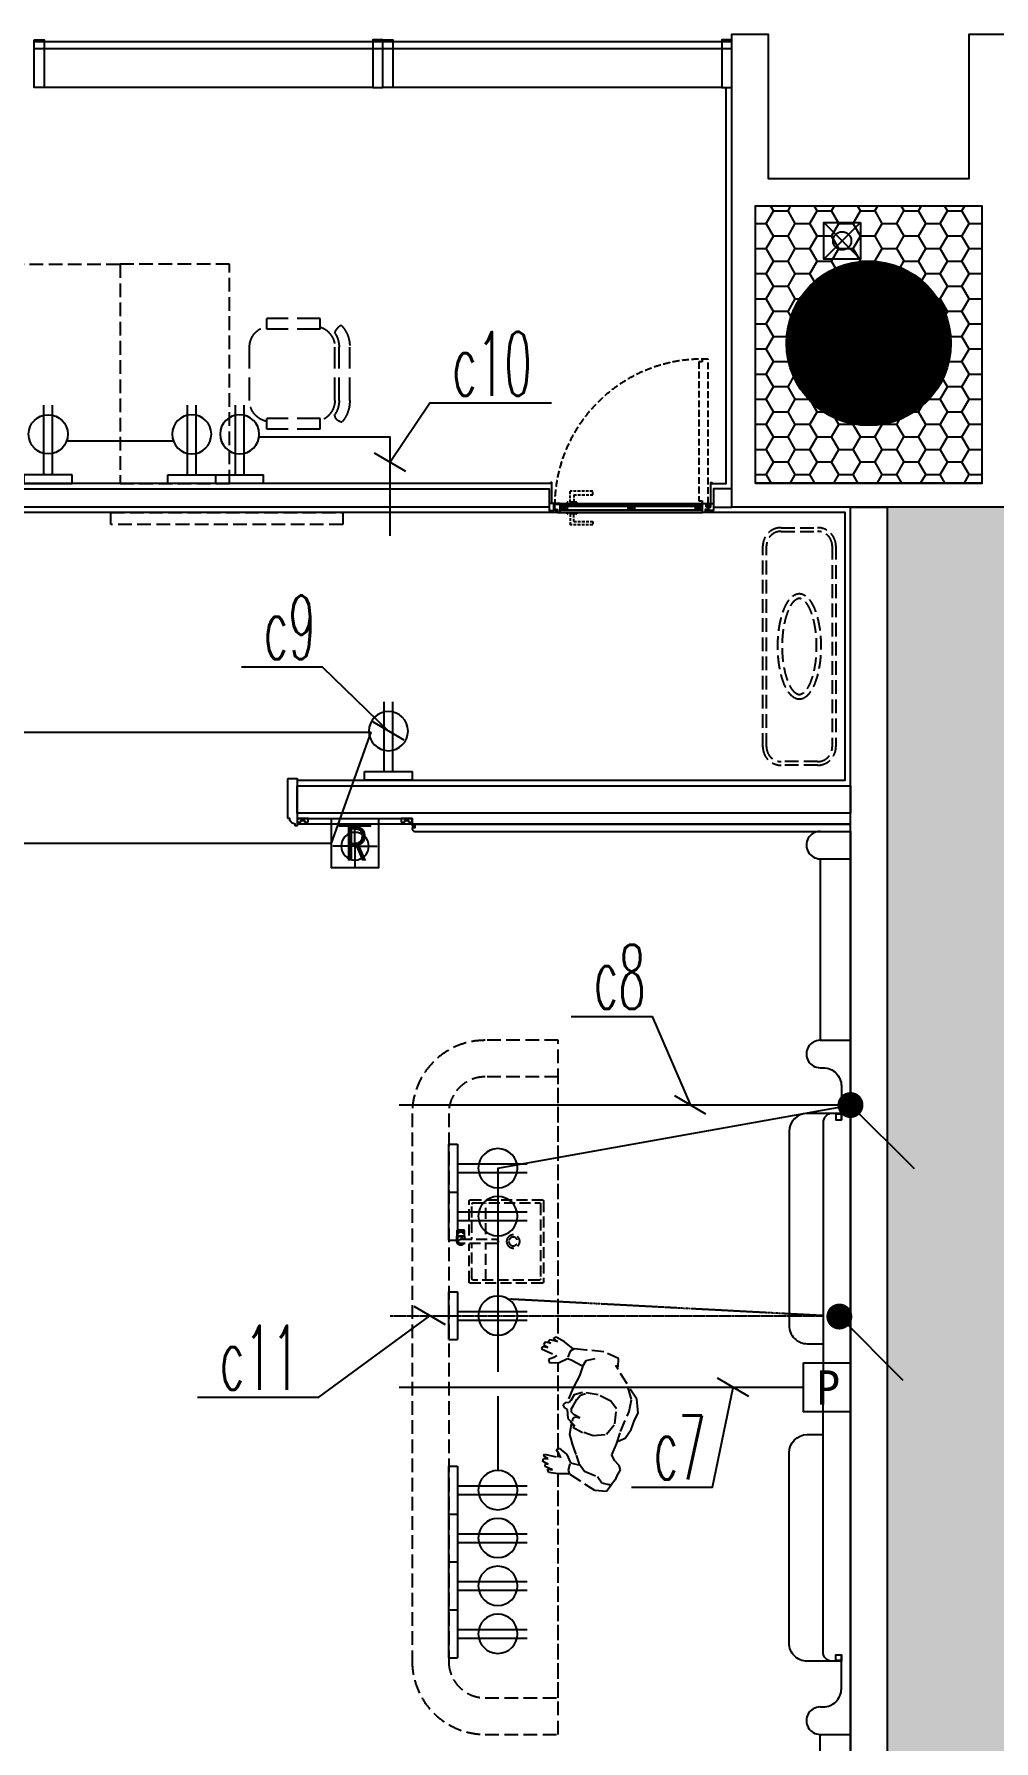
# Model space of a CAD drawing. Extents: x -284868 to 304789, y -137694 to 137894.
# Drawn here: x 64600 to 69855, y -74140 to -64796 of the extents above; entities that cross this region are included whole.
import ezdxf
from ezdxf.enums import TextEntityAlignment as Align

# ---------------------------------------------------------------- set-up
doc = ezdxf.new("R2010")
doc.units = 0
doc.set_wipeout_variables(frame=1)
for name, pattern in [('BORDER2', [0.875, 0.25, -0.125, 0.25, -0.125, 0, -0.125]), ('DASH', [0.35, 0.25, -0.1]), ('DASHED', [0.75, 0.5, -0.25])]:
    doc.linetypes.add(name, pattern=pattern)
doc.layers.get('0').update_dxf_attribs({"linetype": 'CONTINUOUS'})
for name, color, linetype in [('0-墙', 4, 'CONTINUOUS'), ('0-建筑外轮廓', 8, 'CONTINUOUS'), ('0-建筑柱体', 251, 'CONTINUOUS'), ('0-消防栓(给排水)', 9, 'CONTINUOUS'), ('0-窗', 11, 'CONTINUOUS'), ('0-非设计区域', 251, 'CONTINUOUS'), ('EM-插座', 240, 'CONTINUOUS'), ('LWIRE', 4, 'CONTINUOUS'), ('P-完成面', 42, 'CONTINUOUS'), ('P-平面家具', 3, 'CONTINUOUS'), ('P-门扇', 6, 'CONTINUOUS'), ('TEXT_照明_回路标注', 41, 'CONTINUOUS'), ('WIRE-照明', 130, 'CONTINUOUS'), ('WIRE-网络', 130, 'BORDER2')]:
    doc.layers.add(name, color=color, linetype=linetype)
doc.styles.add('20091229Typical Floor GP$0$宋体', font='', dxfattribs={"height": 2.5})
doc.styles.add('HZ_e', font='simplex.shx', dxfattribs={"width": 0.8, "bigfont": 'hztxt.shx'})
doc.styles.get("Standard").update_dxf_attribs({"font": 'GBENOR', "bigfont": 'GBCBIG'})
doc.styles.add('宋体', font='')
doc.styles.get('20091229Typical Floor GP$0$宋体').set_extended_font_data('SimSun')
doc.styles.get('宋体').set_extended_font_data('SimSun')

# ---------------------------------------------------------------- blocks, each defined once
blk = doc.blocks.new('_YZH')
at = {"const_width": 0.5}
blk.add_lwpolyline([(-0.25, 0, 1), (0.25, 0, 1)], format="xyb", close=True, dxfattribs=at)
at = {"color": 4}
blk.add_circle((0, 0), 0.5, dxfattribs=at)
blk = doc.blocks.new('sgASGHHHH')
at = {"xscale": 900, "yscale": 900, "zscale": 900}
blk.add_blockref('_YZH', (-108645.8, -884824), dxfattribs=at)
blk = doc.blocks.new('A$C3B8026B3')
for p, q in [((9985, 54450.5), (8185, 54450.5)), ((11895, 54450.5), (10095, 54450.5))]:
    blk.add_line(p, q)
for points in [[(8130, 54712), (8185, 54712), (8185, 54450.5), (8130, 54450.5)], [(10040, 54712), (9985, 54712), (9985, 54450.5), (10040, 54450.5)], [(10040, 54712), (10095, 54712), (10095, 54450.5), (10040, 54450.5)], [(11950, 54712), (11895, 54712), (11895, 54450.5), (11950, 54450.5)]]:
    blk.add_lwpolyline(points, close=True)
for points in [[(10040, 54700), (8130, 54700)], [(11950, 54700), (10040, 54700)], [(10040, 54662.5), (8130, 54662.5)], [(11950, 54662.5), (10040, 54662.5)]]:
    blk.add_lwpolyline(points)
blk = doc.blocks.new('A$C10332E08')
for p, q in [((250, 0), (0, 250)), ((250, 250), (0, 0))]:
    blk.add_line(p, q)
blk.add_lwpolyline([(0, 250), (250, 250), (250, 0), (0, 0)], close=True)
blk = doc.blocks.new('A$C2AC726D9')
blk.add_circle((10904.3, 708.3), 50)
at = {"xscale": 0.8, "yscale": 0.8, "zscale": 0.8, "rotation": 270}
blk.add_blockref('A$C10332E08', (10804.3, 808.3), dxfattribs=at)
blk = doc.blocks.new('FZ03')
at = {"color": 8}
for p, q in [((-4, 1), (-4, 3)), ((-4, 3), (0, 3)), ((0, 0), (-4, 1)), ((-3, 7), (3, 7)), ((0, 7), (-3, 5)), ((-3, 3), (-3, 7)), ((0, 5), (-3, 4)), ((0, 7), (3, 5)), ((0, 7), (0, 3)), ((0, 5), (3, 4)), ((0, 3), (4, 3)), ((4, 1), (0, 0)), ((3, 3), (3, 7)), ((4, 3), (4, 1))]:
    blk.add_line(p, q, dxfattribs=at)
blk = doc.blocks.new('A$C79893AB6')
at = {"color": 8, "linetype": 'DASHED', "ltscale": 5}
for points in [[(10, 20.3), (0, 20.3), (0, 5.3), (10, 5.3)], [(10, 0), (12, 0), (12, 25), (10, 25)], [(13, 0), (15, 0), (15, 25), (13, 25)], [(15, 20.3), (25, 20.3), (25, 5.3), (15, 5.3)]]:
    blk.add_lwpolyline(points, close=True, dxfattribs=at)
for points in [[(5, 20.3), (5, 5.3)], [(12, 18.5), (13, 18.5)], [(12, 16.5), (13, 16.5)], [(12, 14.5), (13, 14.5)], [(12, 10.5), (13, 10.5)], [(12, 8.5), (13, 8.5)], [(12, 6.5), (13, 6.5)], [(20, 20.3), (20, 5.3)]]:
    blk.add_lwpolyline(points, dxfattribs=at)
blk = doc.blocks.new('A$C340bdad7')
at = {"color": 8, "linetype": 'DASHED', "ltscale": 30}
for points in [[(-723.6, 5.5, 0.414214), (-725.1, 7), (-774.9, 7, 0.414214), (-776.4, 5.5)], [(-723.6, -55.5, -0.414214), (-725.1, -57), (-774.9, -57, -0.414214), (-776.4, -55.5)]]:
    blk.add_lwpolyline(points, format="xyb", dxfattribs=at)
for points in [[(-776.4, 5.5), (-776.4, 0), (-723.6, 0), (-723.6, 5.5)], [(-740.5, 48.2), (-740.5, 7), (-759.5, 7), (-759.5, 67.2)], [(-740.5, 48.2), (-636.4, 48.2), (-636.4, 67.2), (-759.5, 67.2)], [(-776.4, -55.5), (-776.4, -50), (-723.6, -50), (-723.6, -55.5)], [(-740.5, -98.2), (-740.5, -57), (-759.5, -57), (-759.5, -117.2)], [(-740.5, -98.2), (-636.4, -98.2), (-636.4, -117.2), (-759.5, -117.2)]]:
    blk.add_lwpolyline(points, dxfattribs=at)
at = {"layer": 'P-门扇'}
for p, q in [((-815, 0), (-35, 0)), ((-815, -50), (-35, -50))]:
    blk.add_line(p, q, dxfattribs=at)
at = {"layer": 'P-门扇', "color": 251}
for p, q in [((-845, -3), (-35, -3)), ((-830, -47), (-35, -47)), ((-815, -15), (-35, -15)), ((-815, -35), (-35, -35))]:
    blk.add_line(p, q, dxfattribs=at)
at = {"layer": 'P-门扇', "color": 251, "linetype": 'DASH', "ltscale": 150}
blk.add_lwpolyline([(-845, 0, -0.420056), (-5, 790, 3.831979)], format="xyb", dxfattribs=at)
blk.add_lwpolyline([(-55, 15), (-37, 15), (-37, 0), (-5, 0), (-5, 790), (-37, 790), (-37, 775), (-55, 775), (-55, 15)], dxfattribs=at)
at = {"layer": 'P-门扇'}
for points in [[(-815, 0), (-815, 0), (-845, 0), (-845, -32), (-830, -32), (-830, -50), (-815, -50)], [(-815, -47), (-815, -3)]]:
    blk.add_lwpolyline(points, dxfattribs=at)
at = {"layer": 'P-门扇', "color": 251}
for points in [[(-815, -15), (-815, -35), (-775, -35), (-775, -15)], [(-445, -15), (-445, -35), (-405, -35), (-405, -15)], [(-75, -15), (-75, -35), (-35, -35), (-35, -15)]]:
    blk.add_lwpolyline(points, close=True, dxfattribs=at)
for points in [[(-815, -15), (-775, -35)], [(-775, -15), (-815, -35)], [(-445, -15), (-405, -35)], [(-405, -15), (-445, -35)], [(-75, -15), (-35, -35)], [(-35, -15), (-75, -35)]]:
    blk.add_lwpolyline(points, dxfattribs=at)
at = {"layer": 'P-门扇'}
blk.add_lwpolyline([(-20, -50), (-35, -50), (-35, 0), (-5, 0), (-5, -32), (-20, -32)], close=True, dxfattribs=at)
at = {"rotation": 180}
blk.add_blockref('A$C79893AB6', (10, 0), dxfattribs=at)
at = {"xscale": -0.7194583547756841, "yscale": 0.7194583547756841, "zscale": 0.7194583547756841, "rotation": 180}
for p in [(-840, -32.8), (-10, -32.8)]:
    blk.add_blockref('FZ03', p, dxfattribs=at)
blk = doc.blocks.new('*U406')
blk.add_line((-201.7, 244.1), (-201.7, 29.1))
at = {"color": 250}
blk.add_wipeout([(0.7, 81.6), (3.9, 85), (7, 88.6), (9.8, 92.4), (12.3, 96.4), (14.6, 100.5), (16.6, 104.8), (18.4, 109.1), (19.9, 113.6), (21.1, 118.2), (22, 122.8), (22.6, 127.5), (23, 132.2), (23, 136.9), (22.7, 141.6), (22.2, 146.2), (21.3, 150.9), (20.2, 155.4), (18.7, 159.9), (17, 164.3), (15.1, 168.6), (12.8, 172.8), (10.3, 176.7), (7.6, 180.6), (4.6, 184.2), (1.4, 187.7), (-2, 190.9), (-5.6, 194), (-9.4, 196.8), (-13.4, 199.3), (-17.5, 201.6), (-21.8, 203.6), (-26.1, 205.4), (-30.6, 206.9), (-35.1, 208.1), (-39.8, 209), (-44.4, 209.6), (-49.1, 209.9), (-53.9, 210), (-58.6, 209.7), (-63.2, 209.2), (-67.9, 208.3), (-72.4, 207.2), (-76.9, 205.7), (-81.3, 204), (-85.6, 202), (-89.7, 199.8), (-93.7, 197.3), (-97.6, 194.6), (-101.2, 191.6), (-104.7, 188.4), (-107.9, 185), (-110.9, 181.4), (-113.7, 177.6), (-116.3, 173.6), (-118.6, 169.5), (-120.6, 165.2), (-122.4, 160.9), (-123.9, 156.4), (-125.1, 151.8), (-126, 147.2), (-126.6, 142.5), (-126.9, 137.8), (-127, 133.1), (-126.7, 128.4), (-126.1, 123.8), (-125.3, 119.1), (-124.1, 114.6), (-122.7, 110.1), (-121, 105.7), (-119, 101.4), (-116.8, 97.2), (-114.3, 93.3), (-111.6, 89.4), (-108.6, 85.8), (-105.4, 82.3), (-102, 79.1), (-98.3, 76), (-94.6, 73.2), (-90.6, 70.7), (-86.5, 68.4), (-82.2, 66.4), (-77.9, 64.6), (-73.4, 63.1), (-68.8, 61.9), (-64.2, 61), (-59.5, 60.4), (-54.8, 60.1), (-50.1, 60), (-45.4, 60.3), (-40.7, 60.8), (-36.1, 61.7), (-31.5, 62.8), (-27, 64.3), (-22.7, 66), (-18.4, 68), (-14.2, 70.2), (-10.2, 72.7), (-6.4, 75.4), (-2.8, 78.4)], dxfattribs=at)
for points in [[(-160.4, 135), (-171.9, 135), (-171.9, 219.2), (-160.4, 219.2)], [(-160.4, 53), (-171.9, 53), (-171.9, 135), (-160.4, 135)]]:
    blk.add_hatch(color=256).paths.add_polyline_path(points)
for q in [(-171.9, 217), (-171.9, 53)]:
    blk.add_line((-171.9, 135), q)
at = {"color": 251}
for q in [(-52, 255), (-171.9, 135), (67.8, 135), (-52, 15)]:
    blk.add_line((-52, 135), q, dxfattribs=at)
for points in [[(-171.9, 53), (-160.4, 53), (-160.4, 219.2), (-171.9, 219.2)], [(-171.9, 53), (-171.9, 53), (-171.9, 217), (-171.9, 217)]]:
    blk.add_lwpolyline(points, close=True)
blk.add_circle((-52, 135), 75)
blk = doc.blocks.new('A$C9f6c0471')
for p, q in [((-166.6, 3043.8), (0, 3043.8)), ((0, 3043.8), (0, -3043.8)), ((-166.6, 2893.8), (-166.6, 1905)), ((-166.6, 2893.8), (0, 2893.8)), ((-166.6, 1900), (0, 1900)), ((-166.6, -1900), (0, -1900)), ((-166.6, -2893.8), (-166.6, -1905)), ((-166.6, -2893.8), (0, -2893.8)), ((-166.6, -3043.8), (0, -3043.8))]:
    blk.add_line(p, q)
for points in [[(-166.6, 1900), (-161.6, 1900), (-161.6, 1905), (-166.6, 1905)], [(-80, 1500), (-80, 1465), (-50, 1465), (-50, 1500)], [(-50, 1500), (-80, 1500)], [(-50, 1500), (-50, 1500)], [(-50, 1495), (-80, 1495)], [(-80, -1500), (-80, -1465), (-50, -1465), (-50, -1500)], [(-50, -1495), (-80, -1495)], [(-50, -1500), (-80, -1500)], [(-50, -1500), (-50, -1500)], [(-166.6, -1900), (-161.6, -1900), (-161.6, -1905), (-166.6, -1905)], [(-166.6, -1900), (-161.6, -1900), (-161.6, -1905), (-166.6, -1905)], [(-166.6, -1900), (-161.6, -1900), (-161.6, -1905), (-166.6, -1905)]]:
    blk.add_lwpolyline(points)
for points in [[(-166.6, 1750), (-150, 1750, -0.414214), (-50, 1650), (-50, 1465)], [(-50, 1500), (-236.6, 1500, 0.414213), (-336.6, 1400, 0), (-336.6, 1400), (-336.6, 338.7, 0.414214), (-236.6, 238.7), (-150, 238.7)], [(-80, 1500), (-100, 1500, 0.414214), (-150, 1450), (-150, -10.1)], [(-80, -1500), (-100, -1500, -0.414214), (-150, -1450), (-150, -10.1)], [(-50, -1500), (-236.6, -1500, -0.414214), (-336.6, -1400), (-336.6, -358.8, 0), (-336.6, -358.8, -0.414213), (-236.6, -258.8), (-150, -258.8)], [(-166.6, -1750), (-150, -1750, 0.414214), (-50, -1650), (-50, -1465)]]:
    blk.add_lwpolyline(points, format="xyb")
for centre in [(-166.7, 2968.8), (-166.7, 1825), (-166.7, -1825), (-166.7, -2968.8)]:
    blk.add_arc(centre, 75, 89.99114, 270.00886)
blk = doc.blocks.new('HNRJNR')
at = {"layer": 'P-平面家具', "color": 251, "linetype": 'DASH', "ltscale": 300}
blk.add_line((71741, -79160), (71741, -79690), dxfattribs=at)
at = {"layer": 'P-平面家具', "linetype": 'DASH', "ltscale": 300}
blk.add_lwpolyline([(71627, -79150), (71627, -79700, 0.414214), (71637, -79710), (72127, -79710, 0.414214), (72137, -79700), (72137, -79150, 0.414214), (72127, -79140), (71637, -79140, 0.414214)], format="xyb", close=True, dxfattribs=at)
at = {"layer": 'P-平面家具', "color": 251, "linetype": 'DASH', "ltscale": 300}
blk.add_lwpolyline([(71647, -79170), (71647, -79680, 0.414214), (71657, -79690), (72107, -79690, 0.414214), (72117, -79680), (72117, -79170, 0.414214), (72107, -79160), (71657, -79160, 0.414214)], format="xyb", close=True, dxfattribs=at)
for radius in [45, 30]:
    blk.add_circle((71929, -79425), radius, dxfattribs=at)
at = {"color": 251, "linetype": 'DASH', "ltscale": 300}
blk.add_wipeout([(71591, -79410), (71811, -79410), (71822, -79414), (71826, -79425), (71822, -79436), (71812, -79440), (71591, -79440)], dxfattribs=at).dxf.layer = 'P-平面家具'
at = {"layer": 'P-平面家具', "color": 251, "linetype": 'DASH', "ltscale": 300}
blk.add_lwpolyline([(71544, -79425), (71544, -79461), (71596, -79461), (71596, -79440)], dxfattribs=at)
blk.add_lwpolyline([(71555, -79425), (71555, -79425, 0.414214), (71570, -79440), (71811, -79440, 0.414214), (71826, -79425), (71826, -79425, 0.414214), (71811, -79410), (71570, -79410, 0.414214)], format="xyb", close=True, dxfattribs=at)
for points in [[(71596, -79463), (71596, -79503), (71544, -79503), (71544, -79463), (71596, -79463)], [(71546, -79461), (71546, -79463), (71594, -79463), (71594, -79461)]]:
    blk.add_lwpolyline(points, close=True, dxfattribs=at)
blk.add_lwpolyline([(71550, -79482, 0.764079), (71590, -79482), (71584, -79482, -0.632511), (71556, -79482), (71550, -79482)], format="xyb", dxfattribs=at)
blk.add_arc((71570, -79425), 26, 35.2345, 324.7655, dxfattribs=at)
blk = doc.blocks.new('A$C78095CF1')
at = {"color": 251, "linetype": 'DASH', "ltscale": 300}
blk.add_wipeout([(673, 62), (712, 104), (722, 0), (736, 0), (743, 37), (750, 2), (769, 7), (774, 42), (776, 25), (793, 30), (797, 69), (800, 69), (805, 48), (821, 62), (810, 121), (788, 185), (833, 372), (823, 471), (772, 488), (776, 469), (693, 574), (672, 597), (586, 680), (543, 700), (520, 696), (496, 693), (465, 693), (433, 692), (369, 674), (338, 639), (317, 635), (244, 630), (218, 658), (198, 696), (175, 713), (142, 707), (104, 702), (69, 689), (68, 690), (18, 674), (0, 605), (43, 425), (45, 418), (26, 365), (23, 354), (12, 296), (28, 282), (35, 302), (36, 303), (40, 263), (57, 259), (59, 275), (64, 240), (83, 236), (90, 266), (97, 233), (111, 232), (121, 337), (160, 295), (176, 307), (154, 366), (113, 405), (120, 466), (134, 451), (175, 416), (214, 384), (277, 341), (340, 328), (352, 326), (367, 298), (418, 275), (425, 253), (437, 241), (453, 249), (458, 259), (464, 259), (532, 264), (559, 266), (623, 276), (642, 279), (658, 278), (696, 278), (707, 277), (720, 172), (679, 132), (659, 78), (657, 74)], dxfattribs=at).dxf.layer = 'P-平面家具'
at = {"layer": 'P-平面家具', "color": 251, "linetype": 'DASH', "ltscale": 300}
for p, q in [((18, 674), (0, 605)), ((69, 691), (18, 674)), ((61, 630), (66, 689)), ((65, 672), (69, 691)), ((104, 702), (69, 689)), ((142, 704), (104, 702)), ((142, 707), (175, 713)), ((175, 713), (198, 696)), ((198, 696), (218, 658)), ((218, 658), (244, 630)), ((338, 639), (369, 674)), ((369, 674), (433, 692)), ((399, 634), (535, 643)), ((433, 692), (496, 693)), ((496, 693), (543, 700)), ((535, 643), (610, 633)), ((543, 700), (586, 680)), ((586, 680), (623, 663)), ((623, 663), (675, 593)), ((0, 605), (25, 500)), ((88, 592), (61, 630)), ((88, 592), (61, 630)), ((92, 503), (88, 592)), ((92, 503), (88, 592)), ((244, 630), (317, 635)), ((317, 635), (399, 634)), ((319, 481), (355, 557)), ((355, 557), (432, 584)), ((432, 584), (525, 564)), ((525, 564), (558, 515)), ((610, 633), (693, 574)), ((693, 574), (776, 469)), ((25, 500), (45, 418)), ((43, 425), (66, 407)), ((120, 466), (92, 503)), ((113, 405), (115, 431)), ((115, 431), (120, 466)), ((128, 455), (120, 466)), ((169, 422), (128, 455)), ((319, 419), (319, 481)), ((569, 426), (551, 328)), ((558, 515), (569, 426)), ((776, 469), (772, 488)), ((772, 488), (823, 471)), ((823, 471), (833, 372)), ((23, 354), (12, 296)), ((45, 418), (23, 354)), ((66, 407), (106, 405)), ((111, 234), (121, 337)), ((154, 366), (113, 405)), ((121, 337), (136, 323)), ((136, 323), (160, 295)), ((176, 307), (154, 366)), ((231, 372), (169, 422)), ((277, 341), (214, 384)), ((340, 328), (277, 341)), ((328, 345), (316, 413)), ((330, 352), (353, 319)), ((367, 298), (338, 354)), ((361, 330), (382, 327)), ((382, 327), (394, 339)), ((394, 339), (397, 366)), ((397, 366), (401, 327)), ((401, 327), (413, 306)), ((497, 311), (530, 325)), ((551, 330), (519, 287)), ((530, 325), (551, 349)), ((745, 286), (776, 335)), ((833, 372), (808, 267)), ((12, 296), (28, 282)), ((28, 282), (35, 312)), ((33, 302), (36, 302)), ((35, 312), (40, 263)), ((40, 263), (57, 259)), ((57, 259), (59, 275)), ((59, 275), (64, 240)), ((64, 240), (83, 236)), ((83, 236), (90, 266)), ((90, 266), (97, 233)), ((97, 233), (111, 234)), ((160, 295), (176, 307)), ((418, 275), (367, 298)), ((413, 306), (434, 298)), ((425, 253), (418, 275)), ((437, 241), (425, 253)), ((434, 298), (460, 305)), ((453, 249), (437, 241)), ((464, 273), (453, 249)), ((460, 305), (497, 311)), ((479, 278), (464, 273)), ((559, 266), (464, 259)), ((519, 287), (479, 278)), ((642, 279), (559, 266)), ((707, 277), (642, 279)), ((705, 278), (745, 286)), ((718, 197), (707, 277)), ((808, 267), (788, 185)), ((657, 74), (679, 132)), ((679, 132), (720, 172)), ((720, 172), (718, 197)), ((767, 173), (727, 172)), ((790, 192), (767, 173)), ((788, 185), (810, 121)), ((810, 121), (821, 62)), ((673, 62), (657, 74)), ((697, 90), (673, 62)), ((712, 104), (697, 90)), ((722, 0), (712, 104)), ((736, 0), (722, 0)), ((743, 33), (736, 0)), ((750, 2), (743, 33)), ((769, 7), (750, 2)), ((774, 42), (769, 7)), ((776, 25), (774, 42)), ((793, 30), (776, 25)), ((798, 79), (793, 30)), ((800, 69), (797, 69)), ((805, 48), (798, 79)), ((821, 62), (805, 48))]:
    blk.add_line(p, q, dxfattribs=at)
blk = doc.blocks.new('A$C6ADB32EF')
at = {"linetype": 'DASH', "ltscale": 500, "extrusion": (9.7216e-06, -4.61158e-06, 1)}
for p, q in [((-453.2, 302.3, 0), (-453.2, 243.9, 0)), ((-162, 302.3, 0), (-453.2, 302.3, 0)), ((-162, 302.3, 0), (-162, 243.9, 0)), ((-162, 243.9, 0), (-453.2, 243.9, 0)), ((-548.3, 145.8, 0), (-548.3, -145.8, 0)), ((-81.7, 145.8, 0), (-81.7, -145.8, 0)), ((-58.3, 145.8, 0), (-58.3, -145.8, 0)), ((0, 145.8, 0), (0, -145.8, 0)), ((-162, -243.9, 0), (-453.2, -243.9, 0)), ((-453.2, -243.9, 0), (-453.2, -302.3, 0)), ((-162, -243.9, 0), (-162, -302.3, 0)), ((-162, -302.3, 0), (-453.2, -302.3, 0))]:
    blk.add_line(p, q, dxfattribs=at)
for centre, radius, start, end in [((-431.7, 145.8), 116.7, 100.61772, 179.99998), ((-198, 145.9), 116.3, 359.94754, 71.97685), ((-39.7, 222.4), 41.8, 93.19032, 179.04445), ((-198.3, 145.8), 140, 359.99998, 33.49455), ((-180.8, 148.2), 180.8, 359.25057, 39.89091), ((-431.7, -145.8), 116.7, 179.99998, 259.38224), ((-198, -145.9), 116.4, 288.03134, 0.0488), ((-198.3, -145.8), 140, 326.50542, 359.99998), ((-168.3, -149.9), 168.4, 315.84007, 1.3797), ((-7.3, -200.9), 77.5, 196.62605, 238.72788)]:
    blk.add_arc(centre, radius, start, end, dxfattribs=at)
blk = doc.blocks.new('20091229Typical Floor GP$0$墙身安装双插座电源接线盒')
for p, q in [((0, 43), (0, -43)), ((0, 43), (15.6, 43)), ((15.6, -43), (15.6, 43)), ((15.6, 7.8), (140.7, 7.8)), ((15.6, -7.8), (140.7, -7.8)), ((0, -43), (15.6, -43))]:
    blk.add_line(p, q)
blk.add_circle((88.3, 0), 35.2)
at = {"style": '20091229Typical Floor GP$0$宋体'}
blk.add_attdef('2', text='', height=51.6, rotation=360, dxfattribs=at).set_placement((178, 1.6), align=Align.MIDDLE)
blk = doc.blocks.new('A$C55573B10')
at = {"ltscale": 5}
blk.add_lwpolyline([(0, 1.152), (1.097, 1.152), (1.097, 0), (0, 0)], close=True, dxfattribs=at)
at = {"style": '宋体'}
blk.add_text('P', height=0.804, dxfattribs=at).set_placement((0.305, 0.169))
blk = doc.blocks.new('A$C061403f9')
at = {"ltscale": 5}
blk.add_lwpolyline([(-128.3, 269.6), (128.3, 269.6), (128.3, 0), (-128.3, 0)], close=True, dxfattribs=at)
at = {"style": '宋体'}
blk.add_text('R', height=188.2, dxfattribs=at).set_placement((-57, 39.5))
blk = doc.blocks.new('$TelecSys$00000080')
for p, q in [((-0.7, -0.7), (0, 0)), ((0.104, 0.104), (0.104, 0.104)), ((-0.104, -0.104), (-0.104, -0.104))]:
    blk.add_line(p, q)
at = {"const_width": 0.142}
blk.add_lwpolyline([(0.071, 0, 1), (-0.071, 0, 1)], format="xyb", close=True, dxfattribs=at)
blk.add_solid([(-0.63, -0.77), (-0.77, -0.63), (-1.15, -1.15)])
at = {"width": 0.8, "flags": 9}
blk.add_attdef('A', (0, 0), '', height=0.00002, rotation=180, dxfattribs=at)

msp = doc.modelspace()

# ---------------------------------------------------------------- hatches: boundary and pattern name
at = {"layer": '0-建筑外轮廓'}
h = msp.add_hatch(dxfattribs=at)
h.set_pattern_fill('HONEY', color=251, scale=50)
h.set_pattern_definition([(0, (-24696.33, 679936.08), (119.0625, 68.74075), [79.375, -158.75]), (120, (-24696.33, 679936.08), (-119.062486, 68.7407746), [79.375, -158.75]), (60, (-24696.33, 679936.08), (1.4e-05, 137.4815246), [-158.75, 79.375])])
h.paths.add_polyline_path([(68550.2, -65735.8), (69790.2, -65735.8), (69790.2, -67255.2), (68550.2, -67255.2)])
at = {"layer": '0-非设计区域', "ltscale": 3}
h = msp.add_hatch(dxfattribs=at)
h.set_pattern_fill('ANGLE', color=256, scale=100)
h.set_pattern_definition([(0, (-356380.6, 278012.8), (0, 698.5), [508, -190.5]), (90, (-356380.6, 278012.8), (-698.5, 4e-14), [508, -190.5])])
h.paths.add_polyline_path([(69270.2, -67385.8), (69270.2, -75488.5), (66970.2, -75488.5), (66970.2, -94382), (68770.2, -94382), (68770.2, -95588.5), (78370.2, -95588.5), (78370.2, -99388.5), (74820.2, -99388.5), (74820.2, -99688.5), (68770.2, -99688.5), (68770.2, -103688.5), (77770.2, -103688.5), (77770.2, -106368.5), (83070.2, -106368.5), (83070.2, -117135.8), (83920.2, -117135.8), (83920.2, -118589), (94920.7, -118589), (94920.6, -65088), (83920.2, -65088), (83920.2, -67385.8), (82420.2, -67385.8), (82420.2, -65088.5), (69920.2, -65088.5), (69920.2, -67385.8)])

# ---------------------------------------------------------------- linework, layer by layer
at = {"layer": '0-墙', "ltscale": 3}
for points in [[(62640.2, -67385.8), (62640.2, -65088), (62740.2, -65088), (62740.2, -67285.8), (67420.2, -67285.8), (67420.2, -67385.8), (62640.2, -67385.8)], [(69270.2, -75288.5), (69470.2, -75288.5), (69470.2, -75488.5), (68820.2, -75488.5), (68820.2, -75288.5), (69070.2, -75288.5), (69070.2, -67385.8), (69270.2, -67385.8), (69270.2, -75288.5)]]:
    msp.add_lwpolyline(points, dxfattribs=at)
for points in [[(68420.2, -67285.8), (68320.2, -67285.8), (68320.2, -67385.8), (68420.2, -67385.8)], [(66040.2, -68910.8), (69070.2, -68910.8), (69070.2, -69060.8), (66040.2, -69060.8)]]:
    msp.add_lwpolyline(points, close=True, dxfattribs=at)
at = {"layer": '0-建筑外轮廓', "color": 42}
for points in [[(68420.2, -67385.8), (68420.2, -64795.8), (68620.2, -64795.8), (68620.2, -65585.8), (69720.2, -65585.8), (69720.2, -64795.8), (69920.2, -64795.8), (69920.2, -67385.8)], [(68550.2, -65735.8), (69790.2, -65735.8), (69790.2, -67255.2), (68550.2, -67255.2)]]:
    msp.add_lwpolyline(points, close=True, dxfattribs=at)
at = {"layer": '0-建筑外轮廓', "color": 251}
msp.add_lwpolyline([(68550.2, -67255.8), (68550.2, -65735.8), (69790.2, -65735.8), (69790.2, -67255.8)], close=True, dxfattribs=at)
at = {"layer": '0-非设计区域', "ltscale": 3}
msp.add_lwpolyline([(94920.7, -118589), (94920.6, -65088), (83920.2, -65088), (83920.2, -67385.8), (82420.2, -67385.8), (82420.2, -65088.5), (69920.2, -65088.5), (69920.2, -67385.8), (69270.2, -67385.8), (69270.2, -75488.5), (66970.2, -75488.5), (66970.2, -94382), (68770.2, -94382), (68770.2, -95588.5), (78370.2, -95588.5), (78370.2, -99388.5)], dxfattribs=at)
at = {"layer": 'P-完成面', "color": 9}
msp.add_line((66670.2, -69120.8), (66040.2, -69120.8), dxfattribs=at)
at = {"layer": 'P-完成面'}
for points in [[(67435.2, -67365.8), (67435.2, -67250.8), (67430.2, -67250.8), (67430.2, -67255.8), (62770.2, -67255.8), (62770.2, -65088)], [(68305.2, -67365.8), (68305.2, -67250.8), (68310.2, -67250.8), (68310.2, -67255.8), (68390.2, -67255.8), (68390.2, -65088)], [(67445.2, -67400.8), (67460.2, -67400.8), (67460.2, -67415.8), (63850.2, -67415.8), (63850.2, -67850.8), (63835.2, -67850.8), (63835.2, -67835.8)], [(66040.2, -68880.8), (69040.2, -68880.8), (69040.2, -67415.8), (68280.2, -67415.8), (68280.2, -67400.8), (68295.2, -67400.8)]]:
    msp.add_lwpolyline(points, dxfattribs=at)
for points in [[(67445.2, -67365.8), (67420.2, -67365.8), (67420.2, -67403.8), (67445.2, -67403.8)], [(68295.2, -67365.8), (68320.2, -67365.8), (68320.2, -67403.8), (68295.2, -67403.8)]]:
    msp.add_lwpolyline(points, close=True, dxfattribs=at)
for points in [[(65990.2, -69088.8), (65990.2, -68872.8, -0.414214), (65992.2, -68870.8), (66038.2, -68870.8, -0.414214), (66040.2, -68872.8), (66040.2, -69128.8, -0.414214), (66038.2, -69130.8), (66032.2, -69130.8, -0.414214), (66030.2, -69128.8), (66030.2, -69120.8), (66030.2, -69120.8, -0.414214), (66000.2, -69090.8), (66000.2, -69090.8), (65992.2, -69090.8, -0.414214)], [(66085.2, -69110.8), (66095.2, -69110.8, 0.414214), (66100.2, -69105.8), (66100.2, -69090.8), (66040.2, -69090.8), (66040.2, -69105.8, 0.414214), (66045.2, -69110.8), (66055.2, -69110.8, 0.414214), (66060.2, -69105.8), (66060.2, -69100.8), (66080.2, -69100.8), (66080.2, -69105.8, 0.414214)], [(66655.2, -69110.8), (66665.2, -69110.8, 0.414214), (66670.2, -69105.8), (66670.2, -69090.8), (66610.2, -69090.8), (66610.2, -69105.8, 0.414214), (66615.2, -69110.8), (66625.2, -69110.8, 0.414214), (66630.2, -69105.8), (66630.2, -69100.8), (66650.2, -69100.8), (66650.2, -69105.8, 0.414214)]]:
    msp.add_lwpolyline(points, format="xyb", close=True, dxfattribs=at)
msp.add_lwpolyline([(66670.2, -69128.8, 0.414214), (66672.2, -69130.8), (66685.2, -69130.8), (66685.2, -69140.8), (66672.2, -69140.8, 0.414214), (66670.2, -69142.8), (66670.2, -69145.8, 0.414214), (66685.2, -69160.8), (69070.2, -69160.8), (69070.2, -69120.8), (66672.2, -69120.8, 0.414214), (66670.2, -69122.8), (66670.2, -69128.8)], format="xyb", dxfattribs=at)
at = {"layer": 'P-平面家具', "linetype": 'DASH', "ltscale": 300}
for points in [[(65070.5, -67255.8), (64470.5, -67255.8), (64470.5, -66055.8), (65070.5, -66055.8)], [(65070.5, -67255.8), (65670.5, -67255.8), (65670.5, -66055.8), (65070.5, -66055.8)], [(65020.3, -67415.8), (66290.1, -67415.8), (66290.1, -67480), (65020.3, -67480)]]:
    msp.add_lwpolyline(points, close=True, dxfattribs=at)
for points in [[(68890.2, -68798.5), (68690.2, -68798.5, -0.414214), (68590.2, -68698.5), (68590.2, -67598.1, -0.414214), (68690.2, -67498.1), (68890.2, -67498.1, -0.414214), (68990.2, -67598.1), (68990.2, -68698.5, -0.414214)], [(67469.9, -74104.7), (67469.9, -70304.7), (67070.2, -70304.7, 0.414214), (66670.2, -70704.7), (66670.2, -73704.7, 0.414214), (67070.2, -74104.7)], [(67469.9, -73904.7), (67469.9, -70504.7), (67070.2, -70504.7, 0.414214), (66870.2, -70704.7), (66870.2, -73704.7, 0.414214), (67070.2, -73904.7)]]:
    msp.add_lwpolyline(points, format="xyb", close=True, dxfattribs=at)
at = {"layer": 'P-平面家具', "color": 251, "linetype": 'DASH', "ltscale": 300}
msp.add_lwpolyline([(68890.2, -68778.5), (68690.2, -68778.5, -0.414214), (68610.2, -68698.5), (68610.2, -67598.1, -0.414214), (68690.2, -67518.1), (68890.2, -67518.1, -0.414214), (68970.2, -67598.1), (68970.2, -68698.5, -0.414214)], format="xyb", close=True, dxfattribs=at)
msp.add_ellipse((68790.2, -68148.3), major_axis=(0, -289.4), ratio=0.407473, dxfattribs=at)
msp.add_open_spline([(68790.2, -68412.7), (68791.4, -68412.7), (68792.6, -68412.6), (68795, -68412.3), (68796.2, -68412), (68798.8, -68411.2), (68800.2, -68410.7), (68803, -68409.4), (68804.5, -68408.5), (68807.6, -68406.6), (68809.2, -68405.5), (68812.5, -68402.9), (68814.2, -68401.4), (68817.7, -68398.1), (68819.5, -68396.2), (68823.9, -68391.1), (68826.6, -68387.7), (68831.9, -68380), (68834.6, -68375.8), (68839.8, -68366.5), (68842.4, -68361.5), (68847.4, -68350.9), (68849.8, -68345.2), (68854.5, -68333.2), (68856.8, -68326.9), (68862.1, -68310.4), (68865, -68299.8), (68870.3, -68277.7), (68872.6, -68266.1), (68876.6, -68242.2), (68878.3, -68229.8), (68880.9, -68204.7), (68881.9, -68191.8), (68883, -68165.9), (68883.2, -68152.9), (68882.9, -68126.8), (68882.4, -68113.8), (68880.6, -68088.2), (68879.3, -68075.5), (68876.1, -68050.8), (68874.1, -68038.8), (68869.6, -68015.6), (68867, -68004.4), (68861.2, -67983.2), (68858, -67973.2), (68851.2, -67954.5), (68847.5, -67945.8), (68840.8, -67931.9), (68837.8, -67926.4), (68831.8, -67916.4), (68828.7, -67911.8), (68823.1, -67904.6), (68820.6, -67901.7), (68815.7, -67896.6), (68813.3, -67894.4), (68809.1, -67891.1), (68807.3, -67889.8), (68803.8, -67887.7), (68802.1, -67886.9), (68798.9, -67885.5), (68797.4, -67885), (68794.6, -67884.3), (68793.2, -67884.1), (68790.5, -67883.9), (68789.2, -67883.9), (68786.4, -67884.2), (68785, -67884.5), (68782.1, -67885.3), (68780.6, -67885.8), (68777.3, -67887.3), (68775.6, -67888.3), (68772.1, -67890.6), (68770.2, -67891.9), (68766.4, -67895.1), (68764.4, -67896.9), (68760.4, -67901.1), (68758.4, -67903.4), (68754.3, -67908.5), (68752.2, -67911.3), (68747.2, -67918.7), (68744.2, -67923.6), (68738.4, -67934.4), (68735.5, -67940.2), (68730, -67952.8), (68727.4, -67959.4), (68722.4, -67973.6), (68720, -67981), (68715.6, -67996.5), (68713.5, -68004.6), (68708.9, -68024.9), (68706.5, -68037.5), (68702.5, -68063.4), (68700.9, -68076.8), (68698.6, -68104), (68697.8, -68117.8), (68697.2, -68145.6), (68697.2, -68159.6), (68698.3, -68187.4), (68699.2, -68201.1), (68701.9, -68228.1), (68703.7, -68241.4), (68707.9, -68266.9), (68710.5, -68279.3), (68716.2, -68302.8), (68719.4, -68314), (68725.8, -68333.1), (68728.9, -68341.2), (68735.4, -68356.3), (68738.9, -68363.3), (68745.2, -68374.7), (68748.1, -68379.3), (68753.8, -68387.7), (68756.7, -68391.4), (68761.9, -68397.3), (68764.2, -68399.6), (68768.7, -68403.6), (68770.9, -68405.3), (68774.7, -68407.8), (68776.3, -68408.8), (68779.5, -68410.4), (68781, -68411), (68783.8, -68411.9), (68785.2, -68412.2), (68787.8, -68412.6), (68789, -68412.7), (68790.2, -68412.7)], degree=3, knots=[0, 0, 0, 0, 0.062344, 0.062344, 0.124687, 0.124687, 0.187031, 0.187031, 0.249375, 0.249375, 0.311718, 0.311718, 0.374062, 0.374062, 0.436406, 0.436406, 0.529353, 0.529353, 0.622301, 0.622301, 0.715249, 0.715249, 0.808197, 0.808197, 0.901145, 0.901145, 1.04115, 1.04115, 1.181155, 1.181155, 1.321161, 1.321161, 1.461166, 1.461166, 1.601171, 1.601171, 1.741177, 1.741177, 1.881182, 1.881182, 2.021187, 2.021187, 2.161192, 2.161192, 2.301198, 2.301198, 2.441203, 2.441203, 2.547813, 2.547813, 2.654422, 2.654422, 2.741231, 2.741231, 2.828039, 2.828039, 2.899247, 2.899247, 2.970455, 2.970455, 3.041663, 3.041663, 3.112871, 3.112871, 3.184079, 3.184079, 3.255287, 3.255287, 3.326495, 3.326495, 3.397703, 3.397703, 3.468911, 3.468911, 3.540119, 3.540119, 3.611327, 3.611327, 3.682535, 3.682535, 3.786777, 3.786777, 3.89102, 3.89102, 3.995263, 3.995263, 4.099505, 4.099505, 4.203748, 4.203748, 4.35347, 4.35347, 4.503192, 4.503192, 4.652914, 4.652914, 4.802636, 4.802636, 4.952358, 4.952358, 5.10208, 5.10208, 5.251802, 5.251802, 5.401523, 5.401523, 5.526094, 5.526094, 5.650665, 5.650665, 5.751112, 5.751112, 5.851559, 5.851559, 5.933193, 5.933193, 6.014828, 6.014828, 6.082677, 6.082677, 6.150525, 6.150525, 6.218374, 6.218374, 6.283185, 6.283185, 6.283185, 6.283185], dxfattribs=at)
at = {"layer": 'TEXT_照明_回路标注'}
for p, q in [((66635.3, -67189.9), (66464, -67089.8)), ((66625.8, -68661.5), (66454.6, -68561.5)), ((68279, -70709.1), (68107.7, -70609.1)), ((66852.5, -71862.4), (66681.3, -71762.4)), ((68512.7, -72254.7), (68341.5, -72154.6))]:
    msp.add_line(p, q, dxfattribs=at)
for points in [[(67432.3, -66816.9), (66767.3, -66816.9), (66549.6, -67139.8)], [(65734.9, -68259.4), (66178.2, -68259.4), (66540.2, -68611.5)], [(67541.5, -70173.6), (67984.8, -70173.6), (68193.3, -70659.1)], [(65494.9, -72258.6), (66159.9, -72258.6), (66766.9, -71812.4)]]:
    msp.add_lwpolyline(points, dxfattribs=at)
at = {"layer": 'WIRE-照明'}
for points in [[(64778.2, -67023.3), (65363.5, -67023.3)], [(66549.6, -67541.8), (66549.6, -67001.8), (65831.9, -67001.8)], [(60990.7, -68617.1), (66445.3, -68617.1)], [(67139.6, -71005.2), (69070.2, -70659.1), (66599.6, -70659.1)]]:
    msp.add_lwpolyline(points, dxfattribs=at)
at = {"layer": 'WIRE-网络'}
msp.add_lwpolyline([(66549.6, -71812.4), (68920.2, -71812.4), (67196.6, -71721.6)], dxfattribs=at)

# ---------------------------------------------------------------- block references
at = {"layer": '0-建筑柱体'}
msp.add_blockref('sgASGHHHH', (177816, 818335.5), dxfattribs=at)
at = {"layer": '0-消防栓(给排水)', "color": 0}
msp.add_blockref('A$C2AC726D9', (58120.2, -66635.8), dxfattribs=at)
at = {"layer": '0-窗'}
msp.add_blockref('A$C3B8026B3', (56470.2, -119538.5), dxfattribs=at)
at = {"layer": 'EM-插座', "ltscale": 5, "yscale": 3.048719071954592, "zscale": 3.048719071954592}
for p, xscale, rotation in [((64677.4, -67255.8), 3.048719071954592, 90.00000000000003), ((65463.5, -67255.8), -3.048719071954592, 270), ((65725.7, -67255.8), -3.048719071954592, 270), ((66540.2, -68880.8), -3.048719071954592, 270), ((66870.2, -73029.6), -3.048719071954592, 180), ((66870.2, -73291.8), -3.048719071954592, 180), ((66870.2, -73553.9), -3.048719071954592, 180)]:
    msp.add_blockref('20091229Typical Floor GP$0$墙身安装双插座电源接线盒', p, dxfattribs=dict(at, xscale=xscale, rotation=rotation))
at = {"layer": 'EM-插座', "ltscale": 5, "xscale": 234.0720193454588, "yscale": 234.0720193454588, "zscale": 234.0720193454588}
msp.add_blockref('A$C55573B10', (68813.5, -72339.5), dxfattribs=at)
at = {"layer": 'LWIRE', "xscale": 500, "yscale": 500, "zscale": 500, "rotation": 90}
for p in [(69070.2, -70659.1), (69009.2, -71817.1)]:
    msp.add_blockref('$TelecSys$00000080', p, dxfattribs=at)
at = {"layer": 'P-完成面', "color": 1, "ltscale": 3}
msp.add_blockref('A$C9f6c0471', (69070.2, -72204.7), dxfattribs=at)
at = {"layer": 'P-平面家具', "linetype": 'DASH', "ltscale": 300, "xscale": -1, "rotation": 180}
msp.add_blockref('A$C6ADB32EF', (66328.3, -66655.8, 0), dxfattribs=at)
at = {"layer": 'P-门扇'}
msp.add_blockref('A$C340bdad7', (68295.2, -67365.8), dxfattribs=at)

# ---------------------------------------------------------------- texts
at = {"layer": 'TEXT_照明_回路标注', "style": 'HZ_e', "width": 0.5}
for s, p in [('c10', (66889.4, -66776.1, 0.1)), ('c9', (65857, -68218.6, 0.1)), ('c8', (67663.6, -70132.8, 0.1)), ('c11', (65617, -72217.8, 0.1))]:
    msp.add_text(s, height=350, dxfattribs=at).set_placement(p)

# ---------------------------------------------------------------- next in the draw order: block references
at = {"layer": 'P-平面家具', "linetype": 'DASH', "ltscale": 300}
for name, p, xscale, yscale, zscale, rotation in [('*U406', (66493, -69294.3), -1.008957704772744, 1.008957704772744, 1.008957704772744, 89.99999999995244), ('HNRJNR', (9680.1, -134946), -0.8, 0.8, 0.8, 180), ('A$C78095CF1', (67168.5, -72593.8), -0.8800000001215567, 0.8800000001215565, 0.8800000001215558, 250.6763539170417)]:
    msp.add_blockref(name, p, dxfattribs=dict(at, xscale=xscale, yscale=yscale, zscale=zscale, rotation=rotation))

# ---------------------------------------------------------------- next in the draw order: linework, layer by layer
at = {"layer": 'P-完成面'}
msp.add_lwpolyline([(66040.2, -69090.8), (66670.2, -69090.8), (66670.2, -69120.8), (69070.2, -69120.8)], dxfattribs=at)
at = {"layer": 'TEXT_照明_回路标注'}
msp.add_lwpolyline([(67870.8, -72750.3), (68314.1, -72750.3), (68427.1, -72204.7)], dxfattribs=at)
at = {"layer": 'WIRE-照明'}
for points in [[(64053.6, -69225.6), (66228.5, -69225.6), (66445.3, -68617.1)], [(67139.6, -71005.2), (67139.6, -72120.5)], [(68813.5, -72204.7), (66599.6, -72204.7)], [(67139.6, -72252.6), (67139.6, -72660.1)]]:
    msp.add_lwpolyline(points, dxfattribs=at)

# ---------------------------------------------------------------- next in the draw order: block references
at = {"layer": 'EM-插座', "ltscale": 5}
msp.add_blockref('A$C061403f9', (66356.8, -69360.5), dxfattribs=at)
at = {"layer": 'EM-插座', "ltscale": 5, "xscale": -3.048719071954592, "yscale": 3.048719071954592, "zscale": 3.048719071954592, "rotation": 180}
for p in [(66870.2, -71005.2), (66870.2, -71267.4), (66870.2, -71812.4), (66870.2, -72767.4)]:
    msp.add_blockref('20091229Typical Floor GP$0$墙身安装双插座电源接线盒', p, dxfattribs=at)

# ---------------------------------------------------------------- next in the draw order: texts
at = {"layer": 'TEXT_照明_回路标注', "style": 'HZ_e', "width": 0.5}
msp.add_text('c7', height=350, dxfattribs=at).set_placement((67992.9, -72709.4, 0.1))

doc.saveas('drawing.dxf')
